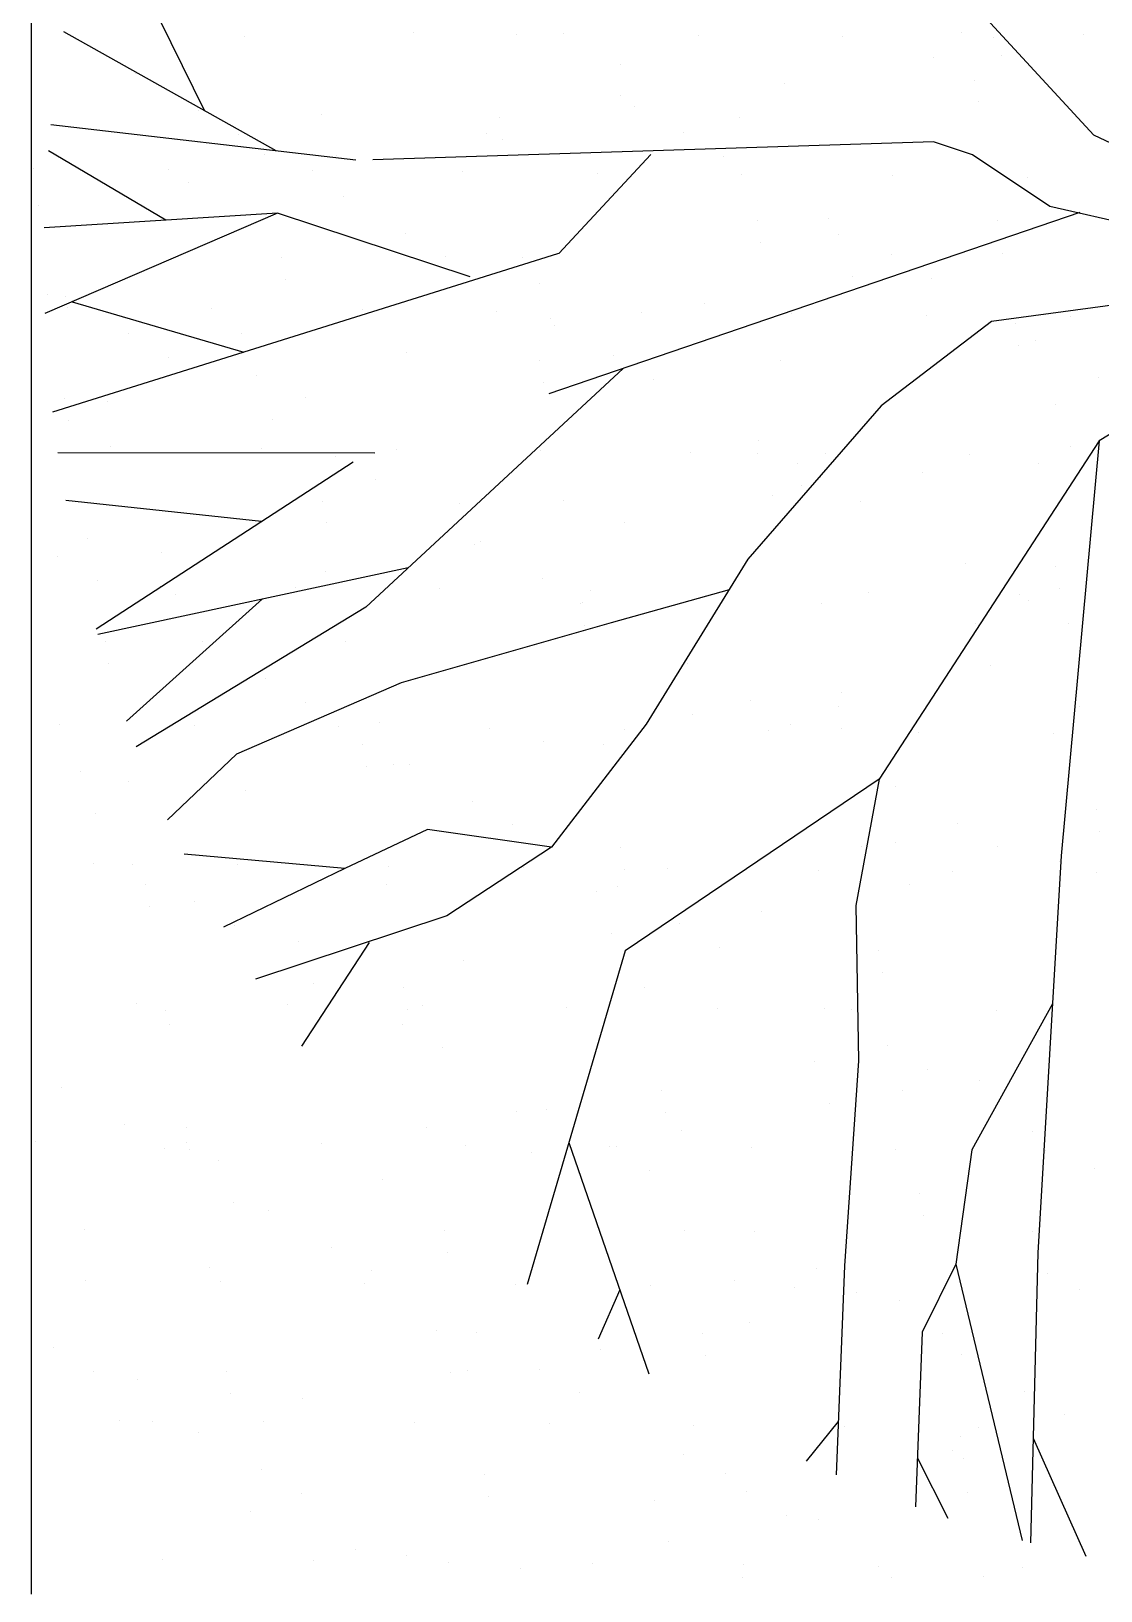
# Model space of a CAD drawing. Header units: millimetres. Extents: x -3 to 53, y -269 to 39.
# Drawn here: x 6 to 7.072, y 36.053 to 37.616 of the extents above; entities that cross this region are included whole.
import ezdxf
from ezdxf.enums import TextEntityAlignment as Align
from ezdxf.xclip import XClip

# ---------------------------------------------------------------- set-up
doc = ezdxf.new("R2010")
doc.units = ezdxf.units.MM
doc.header["$LTSCALE"] = 15
doc.header["$XCLIPFRAME"] = 2
doc.linetypes.add('ACAD_ISO07W100', pattern=[3, 0, -3])
doc.linetypes.add('HIDDEN2', pattern=[0.1875, 0.125, -0.0625])
doc.layers.get('0').update_dxf_attribs({"color": 250})
for name, color, linetype in [('A-MURO BAJO', 251, 'Continuous'), ('A-PROYECCIONES', 250, 'HIDDEN2'), ('DLP_VERDE', 250, 'Continuous')]:
    doc.layers.add(name, color=color, linetype=linetype)
doc.styles.add('R80', font='ARIALN.TTF', dxfattribs={"height": 2.03})

# ---------------------------------------------------------------- blocks, each defined once
blk = doc.blocks.new('A$C9f73720c')
at = {"layer": 'A-MURO BAJO'}
blk.add_line((37.9068, 92.9882, 0), (40.2339, 92.2777, 0), dxfattribs=at)
at = {"layer": 'A-PROYECCIONES'}
blk.add_line((38.8761, 87.8303, 0), (38.1838, 142.0709, 0), dxfattribs=at)
at = {"layer": 'A-PROYECCIONES', "linetype": 'HIDDEN2', "ltscale": 0.3}
for p, q in [((39.358, 93.9557), (39.1465, 93.7234)), ((39.358, 93.9557), (39.2953, 93.5709)), ((39.358, 93.9557), (39.4413, 93.6392)), ((39.2752, 93.7875), (39.2021, 93.6602)), ((39.1465, 93.7234), (38.4737, 93.3992)), ((39.2167, 93.6874), (39.2409, 92.941)), ((39.2021, 93.6602), (39.1298, 93.6013)), ((39.4413, 93.6392), (39.8277, 93.4811)), ((39.4413, 93.6392), (39.7009, 93.3291)), ((39.1298, 93.6013), (39.1061, 93.5678)), ((39.1061, 93.5678), (38.9546, 93.0084)), ((39.2953, 93.5709), (39.3437, 93.4402)), ((39.8277, 93.4811), (39.8277, 93.4811)), ((39.8277, 93.4811), (40.2014, 93.3427)), ((39.3437, 93.4402), (39.4519, 93.2677)), ((39.967, 93.4295), (40.0834, 93.3094)), ((39.7009, 93.3291), (39.7912, 93.0353)), ((39.7009, 93.3291), (39.8152, 93.27)), ((40.2014, 93.3427), (40.4772, 93.2508)), ((40.0834, 93.3094), (40.1881, 93.2607)), ((40.3776, 93.284), (40.5062, 93.3)), ((39.0354, 93.293), (39.1035, 93.176)), ((39.4519, 93.2677), (39.58, 93.1219)), ((39.8152, 93.27), (39.9647, 93.2269)), ((40.1881, 93.2607), (40.4726, 93.2435)), ((40.1881, 93.2607), (40.2436, 93.2085)), ((39.4757, 93.2407), (39.4727, 93.118)), ((39.9647, 93.2269), (40.1573, 93.1534)), ((39.2324, 93.2039), (39.3858, 92.8873)), ((40.2436, 93.2085), (40.4089, 93.1512)), ((39.1035, 93.176), (39.1033, 93.1745)), ((39.1033, 93.1745), (39.1072, 92.6441)), ((40.363, 93.1671), (40.4292, 93.1788)), ((40.1573, 93.1534), (40.3551, 93.0844)), ((39.4727, 93.118), (39.4686, 92.8991)), ((39.58, 93.1219), (39.6703, 92.9951)), ((40.3047, 93.1019), (40.3333, 93.0598)), ((39.0999, 93.0841), (38.9823, 92.918)), ((39.7912, 93.0353), (40.0824, 92.8438)), ((38.9546, 93.0084), (38.8316, 92.7264)), ((39.6703, 92.9951), (39.617, 92.8816)), ((39.6703, 92.9951), (39.7054, 92.8748)), ((39.2409, 92.941), (39.1477, 92.6373)), ((39.3605, 92.9395), (39.3335, 92.6223)), ((38.9224, 92.9347), (38.7461, 92.766)), ((39.9583, 92.9254), (40.2033, 92.9343)), ((40.1144, 92.9311), (40.1556, 92.896)), ((38.9823, 92.918), (38.9284, 92.69)), ((38.9823, 92.918), (39.0106, 92.6656)), ((39.2433, 92.9176), (39.3279, 92.6223)), ((39.4686, 92.8991), (39.489, 92.7203)), ((38.8635, 92.8782), (38.7103, 92.8533)), ((39.3858, 92.8873), (39.4526, 92.6264)), ((39.617, 92.8816), (39.6301, 92.7908)), ((39.7054, 92.8748), (39.7101, 92.6726)), ((39.0073, 92.6951), (39.1058, 92.845)), ((38.9565, 92.8088), (38.8556, 92.7165)), ((39.2734, 92.8123), (39.196, 92.6309)), ((39.3478, 92.7908), (39.4251, 92.6245)), ((39.6301, 92.7908), (39.5694, 92.6409)), ((39.6301, 92.7908), (39.651, 92.6573)), ((39.7081, 92.7925), (39.7878, 92.6972)), ((39.489, 92.7203), (39.5317, 92.635))]:
    blk.add_line(p, q, dxfattribs=at)
at = {"layer": 'DLP_VERDE', "linetype": 'Continuous'}
for p, q in [((39.0471, 93.7425), (39.0471, 93.7425)), ((39.0436, 93.6582), (39.0436, 93.6582)), ((39.3801, 93.657), (39.3801, 93.657)), ((39.0239, 93.6557), (39.0239, 93.6557)), ((39.1673, 93.6475), (39.1673, 93.6475)), ((39.3136, 93.6482), (39.3136, 93.6482)), ((39.0092, 93.6266), (39.0092, 93.6266)), ((39.0589, 93.6251), (39.0589, 93.6251)), ((39.0809, 93.6222), (39.0809, 93.6222)), ((39.4379, 93.6102), (39.4379, 93.6102)), ((39.1999, 93.6066), (39.1999, 93.6066)), ((39.2336, 93.6013), (39.2336, 93.6013)), ((39.3264, 93.6077), (39.3264, 93.6077)), ((39.3935, 93.6083), (39.3935, 93.6083)), ((39.0249, 93.5922), (39.0249, 93.5922)), ((39.3039, 93.5929), (39.3039, 93.5929)), ((39.3259, 93.59), (39.3259, 93.59)), ((39.4449, 93.5743), (39.4449, 93.5743)), ((39.5489, 93.5606), (39.5489, 93.5606)), ((39.571, 93.5577), (39.571, 93.5577)), ((39.6075, 93.5558), (39.6075, 93.5558)), ((39.69, 93.5421), (39.69, 93.5421)), ((39.1267, 93.5186), (39.1267, 93.5186)), ((39.2366, 93.5255), (39.2366, 93.5255)), ((39.5647, 93.5181), (39.5647, 93.5181)), ((39.5731, 93.5243), (39.5731, 93.5243)), ((39.794, 93.5284), (39.794, 93.5284)), ((39.816, 93.5255), (39.816, 93.5255)), ((38.9784, 93.5116), (38.9784, 93.5116)), ((39.2702, 93.5104), (39.2702, 93.5104)), ((39.4165, 93.511), (39.4165, 93.511)), ((39.7082, 93.5098), (39.7082, 93.5098)), ((39.8545, 93.5105), (39.8545, 93.5105)), ((39.2021, 93.4939), (39.2021, 93.4939)), ((39.5193, 93.4751), (39.5193, 93.4751)), ((39.8331, 93.4782), (39.8331, 93.4782)), ((39.4201, 93.4601), (39.4201, 93.4601)), ((39.58, 93.4671), (39.58, 93.4671)), ((39.6244, 93.4691), (39.6244, 93.4691)), ((39.0071, 93.4421), (39.0071, 93.4421)), ((39.1484, 93.4447), (39.1484, 93.4447)), ((39.167, 93.4491), (39.167, 93.4491)), ((39.2114, 93.451), (39.2114, 93.451)), ((39.8005, 93.4231), (39.8005, 93.4231)), ((40.137, 93.422), (40.137, 93.422)), ((39.4295, 93.3928), (39.4295, 93.3928)), ((39.7661, 93.3916), (39.7661, 93.3916)), ((39.0257, 93.3894), (39.0257, 93.3894)), ((39.1297, 93.3757), (39.1297, 93.3757)), ((39.2295, 93.3815), (39.2295, 93.3815)), ((39.6676, 93.381), (39.6676, 93.381)), ((40.1056, 93.3804), (40.1056, 93.3804)), ((38.935, 93.3738), (38.935, 93.3738)), ((39.0586, 93.3624), (39.0586, 93.3624)), ((39.0813, 93.3745), (39.0813, 93.3745)), ((39.1518, 93.3728), (39.1518, 93.3728)), ((39.373, 93.3733), (39.373, 93.3733)), ((39.3951, 93.3612), (39.3951, 93.3612)), ((39.5193, 93.3739), (39.5193, 93.3739)), ((39.811, 93.3727), (39.811, 93.3727)), ((39.9573, 93.3734), (39.9573, 93.3734)), ((40.0832, 93.3727), (40.0832, 93.3727)), ((40.2491, 93.3722), (40.2491, 93.3722)), ((39.2708, 93.3571), (39.2708, 93.3571)), ((40.2239, 93.3459), (40.2239, 93.3459)), ((39.0242, 93.3309), (39.0242, 93.3309)), ((39.3748, 93.3434), (39.3748, 93.3434)), ((39.3968, 93.3405), (39.3968, 93.3405)), ((39.7123, 93.3424), (39.7123, 93.3424)), ((40.0196, 93.337), (40.0196, 93.337)), ((40.1795, 93.344), (40.1795, 93.344)), ((39.5158, 93.3249), (39.5158, 93.3249)), ((39.6066, 93.319), (39.6066, 93.319)), ((39.7665, 93.326), (39.7665, 93.326)), ((39.8109, 93.3279), (39.8109, 93.3279)), ((40.3644, 93.3208), (40.3644, 93.3208)), ((39.1936, 93.3009), (39.1936, 93.3009)), ((39.3414, 93.312), (39.3414, 93.312)), ((39.3535, 93.3079), (39.3535, 93.3079)), ((39.3979, 93.3099), (39.3979, 93.3099)), ((39.6198, 93.3112), (39.6198, 93.3112)), ((39.6418, 93.3083), (39.6418, 93.3083)), ((38.9405, 93.2899), (38.9405, 93.2899)), ((38.9849, 93.2918), (38.9849, 93.2918)), ((39.7608, 93.2926), (39.7608, 93.2926)), ((39.9934, 93.2904), (39.9934, 93.2904)), ((40.33, 93.2893), (40.33, 93.2893)), ((38.9704, 93.2816), (38.9704, 93.2816)), ((39.8648, 93.2789), (39.8648, 93.2789)), ((39.8869, 93.276), (39.8869, 93.276)), ((39.6225, 93.2601), (39.6225, 93.2601)), ((39.959, 93.2589), (39.959, 93.2589)), ((40.0059, 93.2603), (40.0059, 93.2603)), ((38.8943, 93.2449), (38.8943, 93.2449)), ((39.0378, 93.2367), (39.0378, 93.2367)), ((39.1841, 93.2374), (39.1841, 93.2374)), ((39.3324, 93.2444), (39.3324, 93.2444)), ((39.4759, 93.2362), (39.4759, 93.2362)), ((39.6221, 93.2368), (39.6221, 93.2368)), ((39.7704, 93.2439), (39.7704, 93.2439)), ((39.9139, 93.2356), (39.9139, 93.2356)), ((40.0602, 93.2363), (40.0602, 93.2363)), ((40.1099, 93.2466), (40.1099, 93.2466)), ((40.1319, 93.2437), (40.1319, 93.2437)), ((40.2084, 93.2433), (40.2084, 93.2433)), ((40.2762, 93.24), (40.2762, 93.24)), ((40.3519, 93.2351), (40.3519, 93.2351)), ((40.4982, 93.2358), (40.4982, 93.2358)), ((39.2516, 93.2297), (39.2516, 93.2297)), ((39.5881, 93.2285), (39.5881, 93.2285)), ((40.2509, 93.2281), (40.2509, 93.2281)), ((39.9053, 93.2097), (39.9053, 93.2097)), ((40.3549, 93.2144), (40.3549, 93.2144)), ((40.3769, 93.2115), (40.3769, 93.2115)), ((40.4104, 93.2047), (40.4104, 93.2047)), ((38.8807, 93.1993), (38.8807, 93.1993)), ((39.2172, 93.1982), (39.2172, 93.1982)), ((40.2061, 93.1958), (40.2061, 93.1958)), ((40.366, 93.2028), (40.366, 93.2028)), ((40.4959, 93.1958), (40.4959, 93.1958)), ((39.5344, 93.1793), (39.5344, 93.1793)), ((39.7931, 93.1778), (39.7931, 93.1778)), ((39.953, 93.1848), (39.953, 93.1848)), ((39.9974, 93.1867), (39.9974, 93.1867)), ((38.9556, 93.1585), (38.9556, 93.1585)), ((39.3801, 93.1598), (39.3801, 93.1598)), ((39.54, 93.1667), (39.54, 93.1667)), ((39.5844, 93.1687), (39.5844, 93.1687)), ((40.1864, 93.1577), (40.1864, 93.1577)), ((38.9672, 93.1417), (38.9672, 93.1417)), ((38.9776, 93.1556), (38.9776, 93.1556)), ((39.127, 93.1487), (39.127, 93.1487)), ((39.1634, 93.1489), (39.1634, 93.1489)), ((39.1714, 93.1507), (39.1714, 93.1507)), ((39.0966, 93.1399), (39.0966, 93.1399)), ((39.2006, 93.1262), (39.2006, 93.1262)), ((39.8155, 93.1274), (39.8155, 93.1274)), ((40.152, 93.1262), (40.152, 93.1262)), ((39.2226, 93.1233), (39.2226, 93.1233)), ((38.8489, 93.1008), (38.8489, 93.1008)), ((38.9972, 93.1078), (38.9972, 93.1078)), ((39.1407, 93.0996), (39.1407, 93.0996)), ((39.2869, 93.1003), (39.2869, 93.1003)), ((39.3416, 93.1077), (39.3416, 93.1077)), ((39.4352, 93.1073), (39.4352, 93.1073)), ((39.4446, 93.097), (39.4446, 93.097)), ((39.5787, 93.0991), (39.5787, 93.0991)), ((39.725, 93.0997), (39.725, 93.0997)), ((39.7811, 93.0958), (39.7811, 93.0958)), ((39.8733, 93.1068), (39.8733, 93.1068)), ((40.0167, 93.0985), (40.0167, 93.0985)), ((40.163, 93.0992), (40.163, 93.0992)), ((40.3113, 93.1062), (40.3113, 93.1062)), ((40.4548, 93.098), (40.4548, 93.098)), ((40.4692, 93.1073), (40.4692, 93.1073)), ((39.4456, 93.094), (39.4456, 93.094)), ((39.4677, 93.0911), (39.4677, 93.0911)), ((39.0736, 93.0666), (39.0736, 93.0666)), ((39.4101, 93.0655), (39.4101, 93.0655)), ((39.5867, 93.0754), (39.5867, 93.0754)), ((40.0983, 93.077), (40.0983, 93.077)), ((39.6907, 93.0617), (39.6907, 93.0617)), ((39.7127, 93.0588), (39.7127, 93.0588)), ((40.3926, 93.0547), (40.3926, 93.0547)), ((39.0392, 93.0351), (39.0392, 93.0351)), ((39.7273, 93.0466), (39.7273, 93.0466)), ((39.8317, 93.0431), (39.8317, 93.0431)), ((39.9796, 93.0366), (39.9796, 93.0366)), ((40.1395, 93.0436), (40.1395, 93.0436)), ((40.1839, 93.0455), (40.1839, 93.0455)), ((39.3564, 93.0162), (39.3564, 93.0162)), ((39.5666, 93.0186), (39.5666, 93.0186)), ((39.7265, 93.0256), (39.7265, 93.0256)), ((39.7709, 93.0275), (39.7709, 93.0275)), ((39.9357, 93.0294), (39.9357, 93.0294)), ((39.9577, 93.0265), (39.9577, 93.0265)), ((40.3794, 93.025), (40.3794, 93.025)), ((39.1537, 93.0006), (39.1537, 93.0006)), ((39.3135, 93.0075), (39.3135, 93.0075)), ((39.3579, 93.0095), (39.3579, 93.0095)), ((40.0767, 93.0109), (40.0767, 93.0109)), ((38.9005, 92.9895), (38.9005, 92.9895)), ((38.9449, 92.9914), (38.9449, 92.9914)), ((38.9855, 92.9859), (38.9855, 92.9859)), ((40.0085, 92.9947), (40.0085, 92.9947)), ((40.1807, 92.9972), (40.1807, 92.9972)), ((40.2028, 92.9943), (40.2028, 92.9943)), ((40.345, 92.9935), (40.345, 92.9935)), ((39.1, 92.9707), (39.1, 92.9707)), ((39.5381, 92.9702), (39.5381, 92.9702)), ((39.9761, 92.9697), (39.9761, 92.9697)), ((40.3217, 92.9786), (40.3217, 92.9786)), ((40.4141, 92.9691), (40.4141, 92.9691)), ((38.9517, 92.9637), (38.9517, 92.9637)), ((39.2435, 92.9625), (39.2435, 92.9625)), ((39.3898, 92.9632), (39.3898, 92.9632)), ((39.6375, 92.9643), (39.6375, 92.9643)), ((39.6815, 92.962), (39.6815, 92.962)), ((39.8278, 92.9626), (39.8278, 92.9626)), ((39.9741, 92.9632), (39.9741, 92.9632)), ((40.1196, 92.9614), (40.1196, 92.9614)), ((40.2658, 92.9621), (40.2658, 92.9621)), ((40.4258, 92.9649), (40.4258, 92.9649)), ((38.8035, 92.9384), (38.8035, 92.9384)), ((40.2912, 92.9443), (40.2912, 92.9443)), ((38.9224, 92.9227), (38.9224, 92.9227)), ((39.2666, 92.9339), (39.2666, 92.9339)), ((39.6031, 92.9328), (39.6031, 92.9328)), ((39.0265, 92.909), (39.0265, 92.909)), ((39.9203, 92.9139), (39.9203, 92.9139)), ((38.8957, 92.9036), (38.8957, 92.9036)), ((39.0485, 92.9061), (39.0485, 92.9061)), ((39.2322, 92.9024), (39.2322, 92.9024)), ((40.1661, 92.8955), (40.1661, 92.8955)), ((40.326, 92.9024), (40.326, 92.9024)), ((40.3704, 92.9044), (40.3704, 92.9044)), ((39.1675, 92.8905), (39.1675, 92.8905)), ((39.2715, 92.8768), (39.2715, 92.8768)), ((39.5494, 92.8835), (39.5494, 92.8835)), ((39.7531, 92.8774), (39.7531, 92.8774)), ((39.913, 92.8844), (39.913, 92.8844)), ((39.9574, 92.8863), (39.9574, 92.8863)), ((38.8613, 92.872), (38.8613, 92.872)), ((39.2935, 92.8739), (39.2935, 92.8739)), ((39.5, 92.8664), (39.5, 92.8664)), ((39.5444, 92.8683), (39.5444, 92.8683)), ((40.2014, 92.862), (40.2014, 92.862)), ((39.087, 92.8483), (39.087, 92.8483)), ((39.1314, 92.8503), (39.1314, 92.8503)), ((39.1784, 92.8532), (39.1784, 92.8532)), ((39.3402, 92.8594), (39.3402, 92.8594)), ((39.4125, 92.8582), (39.4125, 92.8582)), ((39.5165, 92.8445), (39.5165, 92.8445)), ((38.9272, 92.8414), (38.9272, 92.8414)), ((39.2029, 92.8336), (39.2029, 92.8336)), ((39.5385, 92.8416), (39.5385, 92.8416)), ((39.6409, 92.8331), (39.6409, 92.8331)), ((39.8305, 92.8316), (39.8305, 92.8316)), ((40.0789, 92.8326), (40.0789, 92.8326)), ((40.167, 92.8305), (40.167, 92.8305)), ((38.8075, 92.8228), (38.8075, 92.8228)), ((38.9083, 92.8259), (38.9083, 92.8259)), ((39.0546, 92.8266), (39.0546, 92.8266)), ((39.3463, 92.8254), (39.3463, 92.8254)), ((39.4926, 92.8261), (39.4926, 92.8261)), ((39.6575, 92.8259), (39.6575, 92.8259)), ((39.7844, 92.8249), (39.7844, 92.8249)), ((39.9306, 92.8255), (39.9306, 92.8255)), ((40.2224, 92.8243), (40.2224, 92.8243)), ((40.3687, 92.825), (40.3687, 92.825)), ((39.4596, 92.8013), (39.4596, 92.8013)), ((39.7615, 92.8122), (39.7615, 92.8122)), ((39.7836, 92.8093), (39.7836, 92.8093)), ((39.7961, 92.8001), (39.7961, 92.8001)), ((39.9026, 92.7937), (39.9026, 92.7937)), ((39.0887, 92.7709), (39.0887, 92.7709)), ((39.4252, 92.7697), (39.4252, 92.7697)), ((40.0066, 92.78), (40.0066, 92.78)), ((40.0286, 92.7771), (40.0286, 92.7771)), ((40.1133, 92.7812), (40.1133, 92.7812)), ((39.7424, 92.7508), (39.7424, 92.7508)), ((40.1476, 92.7614), (40.1476, 92.7614)), ((40.3526, 92.7543), (40.3526, 92.7543)), ((39.0542, 92.7394), (39.0542, 92.7394)), ((39.9396, 92.7362), (39.9396, 92.7362)), ((40.0995, 92.7432), (40.0995, 92.7432)), ((40.1439, 92.7452), (40.1439, 92.7452)), ((40.2516, 92.7477), (40.2516, 92.7477)), ((40.2736, 92.7448), (40.2736, 92.7448)), ((39.3714, 92.7205), (39.3714, 92.7205)), ((39.6865, 92.7252), (39.6865, 92.7252)), ((39.7309, 92.7271), (39.7309, 92.7271)), ((39.2735, 92.7072), (39.2735, 92.7072)), ((39.3179, 92.7091), (39.3179, 92.7091)), ((39.5267, 92.7182), (39.5267, 92.7182)), ((38.8677, 92.697), (38.8677, 92.697)), ((38.9049, 92.6911), (38.9049, 92.6911)), ((39.0005, 92.6901), (39.0005, 92.6901)), ((39.0111, 92.6888), (39.0111, 92.6888)), ((39.1137, 92.7002), (39.1137, 92.7002)), ((39.1574, 92.6895), (39.1574, 92.6895)), ((39.3057, 92.6965), (39.3057, 92.6965)), ((39.4492, 92.6883), (39.4492, 92.6883)), ((39.5954, 92.6889), (39.5954, 92.6889)), ((39.7437, 92.696), (39.7437, 92.696)), ((40.0235, 92.6989), (40.0235, 92.6989)), ((40.0335, 92.6884), (40.0335, 92.6884)), ((40.1818, 92.6955), (40.1818, 92.6955)), ((38.9933, 92.6733), (38.9933, 92.6733)), ((39.8872, 92.6877), (39.8872, 92.6877)), ((40.3252, 92.6872), (40.3252, 92.6872)), ((39.0973, 92.6596), (39.0973, 92.6596)), ((39.1194, 92.6567), (39.1194, 92.6567)), ((39.6526, 92.6686), (39.6526, 92.6686)), ((39.9891, 92.6674), (39.9891, 92.6674)), ((39.2383, 92.641), (39.2383, 92.641)), ((40.3063, 92.6485), (40.3063, 92.6485)), ((39.2816, 92.6382), (39.2816, 92.6382)), ((39.3423, 92.6273), (39.3423, 92.6273)), ((39.6181, 92.637), (39.6181, 92.637)), ((39.3644, 92.6244), (39.3644, 92.6244)), ((39.9353, 92.6181), (39.9353, 92.6181)), ((39.2472, 92.6067), (39.2472, 92.6067)), ((39.4834, 92.6087), (39.4834, 92.6087)), ((39.5874, 92.595), (39.5874, 92.595)), ((40.1261, 92.5951), (40.1261, 92.5951)), ((40.286, 92.6021), (40.286, 92.6021)), ((39.5644, 92.5878), (39.5644, 92.5878)), ((39.6094, 92.5921), (39.6094, 92.5921)), ((39.873, 92.584), (39.873, 92.584)), ((39.9174, 92.586), (39.9174, 92.586)), ((39.46, 92.566), (39.46, 92.566)), ((39.5044, 92.5679), (39.5044, 92.5679)), ((39.7132, 92.577), (39.7132, 92.577)), ((39.7284, 92.5765), (39.7284, 92.5765)), ((40.2165, 92.5662), (40.2165, 92.5662)), ((39.4085, 92.5594), (39.4085, 92.5594)), ((39.552, 92.5512), (39.552, 92.5512)), ((39.6983, 92.5518), (39.6983, 92.5518)), ((39.8324, 92.5628), (39.8324, 92.5628)), ((39.8466, 92.5589), (39.8466, 92.5589)), ((39.8544, 92.5599), (39.8544, 92.5599)), ((39.99, 92.5506), (39.99, 92.5506)), ((40.1363, 92.5513), (40.1363, 92.5513)), ((40.2846, 92.5583), (40.2846, 92.5583)), ((39.8455, 92.5359), (39.8455, 92.5359)), ((39.9734, 92.5442), (39.9734, 92.5442)), ((40.1821, 92.5347), (40.1821, 92.5347)), ((40.0774, 92.5305), (40.0774, 92.5305)), ((40.0995, 92.5276), (40.0995, 92.5276)), ((39.8111, 92.5043), (39.8111, 92.5043)), ((40.2185, 92.512), (40.2185, 92.512)), ((40.1283, 92.4854), (40.1283, 92.4854)), ((39.7574, 92.4551), (39.7574, 92.4551)), ((40.0595, 92.4428), (40.0595, 92.4428)), ((40.1039, 92.4448), (40.1039, 92.4448)), ((39.8997, 92.4359), (39.8997, 92.4359)), ((39.8011, 92.4147), (39.8011, 92.4147)), ((39.9494, 92.4218), (39.9494, 92.4218)), ((40.0929, 92.4135), (40.0929, 92.4135)), ((40.2392, 92.4142), (40.2392, 92.4142)), ((40.0385, 92.4032), (40.0385, 92.4032)), ((40.0041, 92.3716), (40.0041, 92.3716))]:
    blk.add_line(p, q, dxfattribs=at)
at = {"style": 'R80'}
for height, rotation, p in [(0.09, 0.009, (39.554, 141.0046, 0)), (0.09, 0.009, (45.7984, 139.3226, 0)), (0.09, 0.009, (50.4634, 135.3578, 0)), (0.09, 0.009, (41.9784, 129.0436, 0)), (0.09, 0.009, (37.8409, 128.6089, 0)), (0.09, 0.009, (35.483, 116.3582, 0)), (0.09, 0.009, (38.5607, 113.6321, 0)), (0.09, 0.009, (45.1292, 84.3757, 0)), (0.09, 0.009, (43.9111, 83.9335, 0)), (0.09, 0.009, (43.1485, 83.401, 0)), (0.09, 0.009, (28.0067, 80.1071, 0)), (0.09, 0.009, (44.3753, 79.9046, 0)), (0.09, 0.009, (55.151, 79.2173, 0)), (0.09, 0.009, (38.2608, 76.0049)), (0.09, 0.009, (39.0036, 75.5558)), (0.09, 0.009, (27.5137, 75.2133, 0)), (0.09, 0.009, (27.5137, 75.2133, 0)), (0.09, 0.009, (39.8519, 75.1543)), (0.09, 0.009, (25.3599, 70.2709, 0)), (0.09, 0.009, (32.1646, 69.192, 0)), (0.09, 0.009, (32.1646, 69.192, 0)), (0.09, 0.009, (26.9947, 68.6392, 0)), (0.09, 0.009, (59.8504, 67.3859, 0)), (0.09, 0.009, (24.839, 65.5107, 0)), (0.09, 0.009, (24.839, 65.5107, 0)), (0.09, 0.009, (33.5008, 60.261, 0)), (0.09, 0.009, (33.5008, 60.261, 0)), (0.09, 347.3908, (17.1069, 59.2726, 0)), (0.09, 0.009, (26.4708, 59.2035, 0)), (0.09, 0.009, (26.4708, 59.2035, 0)), (0.09, 0.009, (23.1216, 58.7685, 0)), (0.09, 0.009, (23.1216, 58.7685, 0)), (0.09, 0.009, (27.6632, 55.3959, 0)), (0.09, 0.009, (27.6632, 55.3959, 0)), (0.09, 0.009, (22.2239, 54.9818, 0)), (0.09, 0.009, (22.2239, 54.9818, 0)), (0.09, 0.009, (65.7174, 53.5803, 0)), (0.09, 0.009, (38.377, 51.7166, 0)), (0.09, 0.009, (38.377, 51.7166, 0)), (0.09, 0.009, (21.0294, 51.3767, 0)), (0.09, 0.009, (21.0294, 51.3767, 0)), (0.09, 0.009, (29.4091, 50.8876, 0)), (0.09, 0.009, (29.4091, 50.8876, 0)), (0.09, 0.009, (22.5184, 48.0808, 0)), (0.09, 0.009, (22.5184, 48.0808, 0)), (0.09, 0.009, (32.8305, 47.9478, 0)), (0.09, 0.009, (38.6414, 47.9238, 0)), (0.09, 1.5576, (45.5013, 47.0033, 0)), (0.09, 1.5576, (45.5013, 47.0033, 0)), (0.09, 1.5576, (42.9613, 45.8781, 0)), (0.09, 0.009, (31.2252, 43.4352, 0)), (0.09, 0.009, (31.2252, 43.4352, 0)), (0.09, 0.009, (24.8291, 43.3056, 0)), (0.09, 0.009, (24.8291, 43.3056, 0)), (0.09, 0.009, (28.8684, 42.6092, 0)), (0.09, 0.009, (28.8684, 42.6092, 0)), (0.09, 0.009, (46.0815, 42.4048, 0)), (0.09, 0.009, (19.0307, 42.0559, 0)), (0.09, 0.009, (19.0307, 42.0559, 0)), (0.09, 0.009, (70.9067, 41.0329, 0)), (0.09, 0.009, (22.7765, 38.7407, 0)), (0.09, 0.009, (22.7765, 38.7407, 0)), (0.09, 0.009, (17.8952, 37.4624, 0)), (0.09, 0.009, (17.8952, 37.4624, 0)), (0.09, 0.009, (25.8226, 33.2142, 0)), (0.09, 0.009, (21.5027, 31.2754, 0)), (0.1403, 0.009, (43.0178, 29.8778, 0)), (0.09, 0.009, (24.3978, 29.2659, 0)), (0.09, 0.009, (49.7565, 29.0287, 0)), (0.09, 0.009, (16.51, 28.4123, 0)), (0.09, 0.009, (16.51, 28.4123, 0)), (0.09, 0.009, (40.7946, 24.893, 0)), (0.09, 0.009, (18.1268, 23.6374, 0)), (0.09, 0.009, (20.346, 20.3291, 0)), (0.09, 0.009, (38.3365, 19.4632, 0)), (0.09, 0.009, (18.2869, 15.9828, 0)), (0.09, 0.009, (36.6694, 12.5977, 0)), (0.09, 337.7998, (24.7536, 11.2334, 0)), (0.09, 0.009, (33.5928, 10.3508, 0)), (0.09, 337.7998, (21.6109, 10.1247, 0)), (0.09, 337.7998, (16.5605, 9.5998, 0)), (0.09, 337.7998, (29.9414, 8.9534, 0)), (0.09, 337.7998, (31.6402, 7.9561, 0)), (0.09, 337.7998, (26.736, 7.7966, 0)), (0.09, 337.7998, (32.0288, 7.0232, 0)), (0.09, 0.009, (16.5347, 5.5678, 0)), (0.09, 0.009, (23.3239, 5.5763, 0)), (0.09, 0.009, (34.4718, 3.6379, 0))]:
    blk.add_attdef('N.P.T.+0.00', text='', height=height, rotation=rotation, dxfattribs=at).set_placement(p, align=Align.MIDDLE_CENTER)
for p in [(49.9263, 138.2431, 0), (56.6904, 136.252, 0), (60.5336, 135.5237, 0), (42.6322, 135.1839), (46.2516, 126.9171), (35.1548, 97.8545, 0), (31.2618, 93.9445, 0), (17.9393, 86.8861, 0), (34.7444, 85.6148, 0), (35.5048, 81.4636, 0), (34.6534, 76.9929, 0), (59.6668, 73.2509), (40.4113, 65.8421, 0), (43.5611, 65.2125, 0), (64.4681, 61.3857), (43.9111, 51.4927, 0), (32.9744, 51.0828, 0), (48.0327, 50.0735, 0), (69.3242, 50.0814, 0), (52.9599, 39.4701, 0), (74.4159, 35.7467, 0)]:
    blk.add_attdef('N.P.T.+0.00', text='', height=0.2109, dxfattribs=at).set_placement(p, align=Align.MIDDLE_CENTER)

msp = doc.modelspace()

# ---------------------------------------------------------------- block references
at = {"linetype": 'ACAD_ISO07W100', "ltscale": 5}
ref = msp.add_blockref('A$C9f73720c', (-94.0043, 47.5864), dxfattribs=dict(at, rotation=286.9770955472961))
XClip(ref).set_block_clipping_path([(53.9739667831, 80.2683385944), (69.3730303047, 130.7085147865), (51.0595701083, 136.2994971771), (35.6605065867, 85.8593209849)])

doc.saveas('drawing.dxf')
